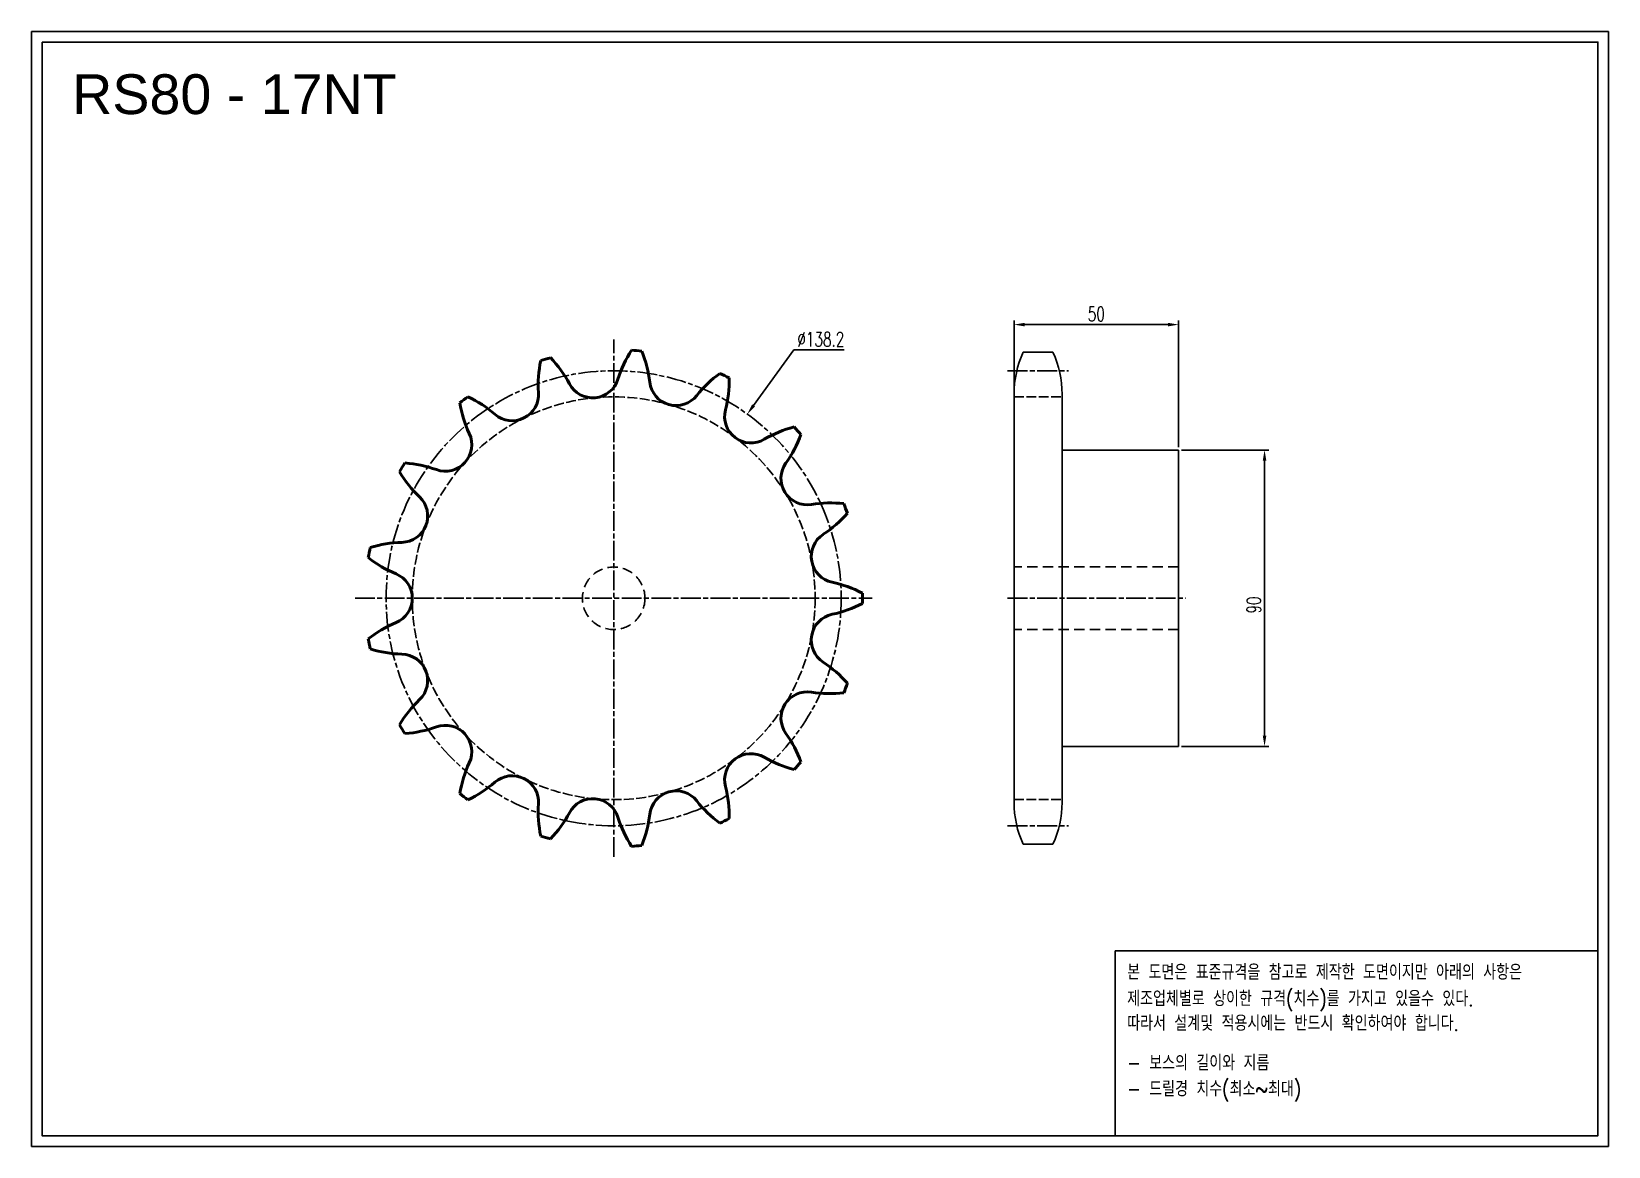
# Model space of a CAD drawing. Header units: millimetres. Extents: x -64654 to -64175, y 15712 to 16051.
import ezdxf

# ---------------------------------------------------------------- set-up
doc = ezdxf.new("R2010")
doc.units = ezdxf.units.MM
for name, pattern in [('AM_ISO02W050', [7.5, 6, -1.5]), ('AM_ISO02W050x2', [3.75, 3, -0.75]), ('AM_ISO08W050', [18, 12, -1.5, 3, -1.5]), ('AM_ISO08W050x2', [9, 6, -0.75, 1.5, -0.75]), ('HIDDEN', [9.525, 6.35, -3.175])]:
    doc.linetypes.add(name, pattern=pattern)
for name, color, linetype, lineweight in [('AM_0N', 7, 'Continuous', 50), ('AM_3N', 6, 'AM_ISO02W050', 25), ('AM_7', 4, 'AM_ISO08W050', 25), ('AM_7N', 4, 'AM_ISO08W050', 25)]:
    doc.layers.add(name, color=color, linetype=linetype, lineweight=lineweight)
doc.layers.add('HL', color=2, linetype='HIDDEN')
doc.layers.add('S-DIM', color=7, linetype='Continuous')
doc.styles.add('HAN', font='ROMANS.shx', dxfattribs={"width": 0.7, "bigfont": 'whgtxt.shx'})
doc.styles.add('HSG', font='SIMPLEX.shx', dxfattribs={"width": 0.7, "bigfont": 'HSG.shx'})
doc.styles.get("Standard").update_dxf_attribs({"font": 'arial.ttf'})
doc.dimstyles.new('APP8', dxfattribs={"dimscale": 1.8, "dimtxt": 2.4, "dimasz": 1.8, "dimexe": 0.7, "dimexo": 0.5, "dimgap": 0.6, "dimtad": 1, "dimtoh": 1, "dimdec": 1, "dimrnd": 0.01, "dimzin": 9, "dimdsep": 46, "dimtxsty": 'HSG', "dimcen": 0, "dimclrd": 1, "dimclre": 1, "dimclrt": 256, "dimazin": 2, "dimtp": 1, "dimtm": 1, "dimtfac": 0.5, "dimtdec": 1, "dimtofl": 0, "dimtmove": 0, "dimatfit": 3, "dimfxl": 0, "dimtvp": 1, "dimtolj": 2, "dimlwd": -1, "dimlwe": -1, "dimarcsym": 0})

# ---------------------------------------------------------------- blocks, each defined once
blk = doc.blocks.new('*D1')
at = {"layer": 'Defpoints', "color": 0, "transparency": 16777216}
for p in [(-64305.54, 15923.59), (-64305.54, 15833.59), (-64279.44, 15833.59)]:
    blk.add_point(p, dxfattribs=at)
at = {"layer": 'S-DIM', "color": 1, "transparency": 16777216}
for p, q in [((-64304.64, 15923.59), (-64278.18, 15923.59)), ((-64279.44, 15920.35), (-64279.44, 15836.83)), ((-64304.64, 15833.59), (-64278.18, 15833.59))]:
    blk.add_line(p, q, dxfattribs=at)
for points in [[(-64279.98, 15920.35), (-64278.9, 15920.35), (-64279.44, 15923.59)], [(-64279.98, 15836.83), (-64278.9, 15836.83), (-64279.44, 15833.59)]]:
    blk.add_solid(points, dxfattribs=at)
at = {"layer": 'S-DIM', "transparency": 16777216, "insert": (-64282.68, 15876.55), "char_height": 4.32, "attachment_point": 5, "rotation": 90, "style": 'HSG'}
blk.add_mtext('\\A2;90', dxfattribs=at)
blk = doc.blocks.new('*D2')
at = {"layer": 'Defpoints', "color": 0, "transparency": 16777216}
for p in [(-64305.54, 15961.72), (-64355.54, 15927.72), (-64305.54, 15923.59)]:
    blk.add_point(p, dxfattribs=at)
at = {"layer": 'S-DIM', "color": 1, "transparency": 16777216}
for p, q in [((-64355.54, 15928.62), (-64355.54, 15962.98)), ((-64352.3, 15961.72), (-64308.78, 15961.72)), ((-64305.54, 15924.49), (-64305.54, 15962.98))]:
    blk.add_line(p, q, dxfattribs=at)
for points in [[(-64352.3, 15962.26), (-64352.3, 15961.18), (-64355.54, 15961.72)], [(-64308.78, 15962.26), (-64308.78, 15961.18), (-64305.54, 15961.72)]]:
    blk.add_solid(points, dxfattribs=at)
at = {"layer": 'S-DIM', "transparency": 16777216, "insert": (-64330.54, 15964.96), "char_height": 4.32, "attachment_point": 5, "style": 'HSG'}
blk.add_mtext('\\A2;50', dxfattribs=at)
blk = doc.blocks.new('*D3')
at = {"layer": 'Defpoints', "color": 0, "transparency": 16777216}
for p in [(-64436.56, 15934.54), (-64517.71, 15822.64)]:
    blk.add_point(p, dxfattribs=at)
at = {"layer": 'S-DIM', "color": 1, "transparency": 16777216}
for p, q in [((-64422.43, 15954.03), (-64434.66, 15937.17)), ((-64407.09, 15954.03), (-64422.43, 15954.03))]:
    blk.add_line(p, q, dxfattribs=at)
blk.add_solid([(-64435.1, 15937.48), (-64434.22, 15936.85), (-64436.56, 15934.54)], dxfattribs=at)
at = {"layer": 'S-DIM', "transparency": 16777216, "insert": (-64414.22, 15957.27), "char_height": 4.32, "attachment_point": 5, "style": 'HSG'}
blk.add_mtext('\\A2;∅138.2', dxfattribs=at)
blk = doc.blocks.new('notice1')
at = {"color": 4}
blk.add_lwpolyline([(-22142.12, 1735.9), (-22053.8, 1735.9), (-22053.8, 1702.07), (-22142.12, 1702.07)], close=True, dxfattribs=at)
at = {"color": 4, "style": 'HAN', "width": 0.8}
for s, p in [('본 도면은 표준규격을 참고로 제작한 도면이지만 아래의 사항은', (-22139.9, 1730.62)), ('제조업체별로 상이한 규격(치수)를 가지고 있을수 있다.', (-22139.9, 1725.78)), ('따라서 설계및 적용시에는 반드시 확인하여야 합니다.', (-22139.9, 1721.28)), ('- 보스의 길이와 지름', (-22139.9, 1714.03)), ('- 드릴경 치수(최소~최대)', (-22139.9, 1709.27))]:
    blk.add_text(s, height=2.7949, dxfattribs=at).set_placement(p)

msp = doc.modelspace()

# ---------------------------------------------------------------- linework, layer by layer
for p, q in [((-64352.74, 15953.31), (-64343.74, 15953.31)), ((-64355.54, 15940.61), (-64355.54, 15816.57)), ((-64340.94, 15940.61), (-64340.94, 15816.57)), ((-64340.94, 15923.59), (-64305.54, 15923.59)), ((-64305.54, 15923.59), (-64305.54, 15833.59)), ((-64305.54, 15833.59), (-64340.94, 15833.59)), ((-64352.74, 15803.87), (-64343.74, 15803.87))]:
    msp.add_line(p, q)
for points in [[(-64653.98, 16050.75), (-64174.97, 16050.75), (-64174.97, 15712.06), (-64653.98, 15712.06)], [(-64650.75, 16047.52), (-64178.2, 16047.52), (-64178.2, 15715.29), (-64650.75, 15715.29)]]:
    msp.add_lwpolyline(points, close=True)
for centre, start, end in [((-64325.34, 15940.61), 155.132, 180), ((-64371.14, 15940.61), 0, 24.868), ((-64325.34, 15816.57), 180, 204.868), ((-64371.14, 15816.57), 335.132, 0)]:
    msp.add_arc(centre, 30.2, start, end)
at = {"layer": 'AM_0N'}
for centre, radius, start, end in [((-64463.85, 15943.48), 36.21, 168.2982, 183.8235), ((-64477.14, 15878.59), 75.56, 104.7027, 107.062), ((-64522.59, 15926.77), 36.21, 27.9412, 43.4665), ((-64441.31, 15934.3), 36.21, 147.1217, 162.6471), ((-64477.14, 15878.59), 75.56, 83.5262, 85.8855), ((-64502.12, 15939.93), 36.21, 6.7647, 22.29), ((-64423.6, 15917.6), 36.21, 125.9453, 141.4706), ((-64477.14, 15878.59), 75.56, 62.3498, 64.7091), ((-64483.52, 15947.49), 8.02, 207.9412, 342.6471), ((-64458.2, 15945.14), 8.02, 186.7647, 321.4706), ((-64478.27, 15944.82), 36.21, 345.5882, 1.1136), ((-64477.14, 15878.59), 75.56, 125.8792, 128.2385), ((-64488.19, 15943.9), 36.21, 189.4747, 205), ((-64536.93, 15907.09), 36.21, 49.1176, 64.643), ((-64507.98, 15940.53), 8.02, 229.1176, 3.8235), ((-64435.44, 15933.81), 8.02, 165.5882, 300.2941), ((-64528.27, 15925.21), 8.02, 250.2941, 25), ((-64413.13, 15895.62), 36.21, 104.7688, 120.2941), ((-64454.27, 15940.75), 36.21, 324.4118, 339.9371), ((-64477.14, 15878.59), 75.56, 41.1733, 43.5326), ((-64477.14, 15878.59), 75.56, 147.0556, 149.415), ((-64543.18, 15883.57), 36.21, 70.2941, 85.8194), ((-64418.31, 15915.02), 8.02, 144.4118, 279.1176), ((-64511.04, 15935.49), 36.21, 210.6511, 226.1765), ((-64541.66, 15903.59), 8.02, 271.4706, 46.1765), ((-64411.3, 15871.35), 36.21, 83.5923, 99.1176), ((-64433.36, 15928.3), 36.21, 303.2353, 318.7606), ((-64477.14, 15878.59), 75.56, 19.9968, 22.3561), ((-64477.14, 15878.59), 75.56, 168.2321, 170.5914), ((-64540.52, 15859.38), 36.21, 91.4706, 106.9959), ((-64409.12, 15891.3), 8.02, 123.2353, 257.9412), ((-64529.3, 15919.41), 36.21, 231.8276, 247.3529), ((-64546.33, 15878.59), 8.02, 292.6471, 67.3529), ((-64418.36, 15848.05), 36.21, 62.4158, 77.9412), ((-64477.14, 15878.59), 75.56, 358.8203, 1.1797), ((-64418.36, 15909.13), 36.21, 282.0588, 297.5842), ((-64529.3, 15837.77), 36.21, 112.6471, 128.1724), ((-64409.12, 15865.88), 8.02, 102.0588, 236.7647), ((-64477.14, 15878.59), 75.56, 189.4086, 191.7679), ((-64540.52, 15897.81), 36.21, 253.0041, 268.5294), ((-64541.66, 15853.59), 8.02, 313.8235, 88.5294), ((-64433.36, 15828.88), 36.21, 41.2394, 56.7647), ((-64418.31, 15842.16), 8.02, 80.8824, 215.5882), ((-64477.14, 15878.59), 75.56, 337.6439, 340.0032), ((-64511.04, 15821.69), 36.21, 133.8235, 149.3489), ((-64411.3, 15885.83), 36.21, 260.8824, 276.4077), ((-64477.14, 15878.59), 75.56, 210.585, 212.9444), ((-64543.18, 15873.61), 36.21, 274.1806, 289.7059), ((-64528.27, 15831.97), 8.02, 335, 109.7059), ((-64454.27, 15816.43), 36.21, 20.0629, 35.5882), ((-64435.44, 15823.37), 8.02, 59.7059, 194.4118), ((-64488.19, 15813.28), 36.21, 155, 170.5253), ((-64413.13, 15861.56), 36.21, 239.7059, 255.2312), ((-64477.14, 15878.59), 75.56, 316.4674, 318.8267), ((-64536.93, 15850.09), 36.21, 295.357, 310.8824), ((-64507.98, 15816.65), 8.02, 356.1765, 130.8824), ((-64477.14, 15878.59), 75.56, 231.7615, 234.1208), ((-64483.52, 15809.69), 8.02, 17.3529, 152.0588), ((-64458.2, 15812.04), 8.02, 38.5294, 173.2353), ((-64423.6, 15839.59), 36.21, 218.5294, 234.0547), ((-64478.27, 15812.36), 36.21, 358.8864, 14.4118), ((-64463.85, 15813.7), 36.21, 176.1765, 191.7018), ((-64522.59, 15830.41), 36.21, 316.5335, 332.0588), ((-64441.31, 15822.88), 36.21, 197.3529, 212.8783), ((-64502.12, 15817.25), 36.21, 337.71, 353.2353), ((-64477.14, 15878.59), 75.56, 295.2909, 297.6502), ((-64477.14, 15878.59), 75.56, 252.938, 255.2973), ((-64477.14, 15878.59), 75.56, 274.1145, 276.4738)]:
    msp.add_arc(centre, radius, start, end, dxfattribs=at)
at = {"layer": 'AM_3N', "linetype": 'AM_ISO02W050x2'}
for p, q in [((-64355.54, 15939.77), (-64340.94, 15939.77)), ((-64355.54, 15817.41), (-64340.94, 15817.41))]:
    msp.add_line(p, q, dxfattribs=at)
msp.add_circle((-64477.14, 15878.59), 61.18, dxfattribs=at)
at = {"layer": 'AM_7', "linetype": 'AM_ISO08W050x2'}
for p, q in [((-64357.48, 15947.71), (-64338.99, 15947.71)), ((-64357.48, 15878.59), (-64338.99, 15878.59)), ((-64357.48, 15878.59), (-64303.32, 15878.59)), ((-64357.48, 15809.47), (-64338.99, 15809.47))]:
    msp.add_line(p, q, dxfattribs=at)
msp.add_circle((-64477.14, 15878.59), 69.12, dxfattribs=at)
at = {"layer": 'AM_7N', "linetype": 'AM_ISO08W050x2'}
for p, q in [((-64477.14, 15800.03), (-64477.14, 15957.15)), ((-64555.7, 15878.59), (-64398.58, 15878.59))]:
    msp.add_line(p, q, dxfattribs=at)
at = {"layer": 'HL', "linetype": 'HIDDEN', "ltscale": 0.5}
for p, q in [((-64305.54, 15888.09), (-64355.54, 15888.09)), ((-64305.54, 15869.09), (-64355.54, 15869.09))]:
    msp.add_line(p, q, dxfattribs=at)
msp.add_circle((-64477.14, 15878.59), 9.5, dxfattribs=at)

# ---------------------------------------------------------------- block references
at = {"xscale": 1.66053888, "yscale": 1.66053888, "zscale": 1.66053888}
msp.add_blockref('notice1', (-27557.01, 12888.94), dxfattribs=at)

# ---------------------------------------------------------------- texts
msp.add_text('RS80 - 17NT', height=12.096).set_placement((-64641.64, 16025.67))

# ---------------------------------------------------------------- dimensions: what is measured, and where the dimension line sits
at = {"layer": 'S-DIM'}
dim = msp.add_linear_dim(base=(-64305.54, 15961.72), p1=(-64355.54, 15927.72), p2=(-64305.54, 15923.59), dimstyle='APP8', dxfattribs=at)
dim.commit()
dim.dimension.update_dxf_attribs({"geometry": '*D2', "text_midpoint": (-64330.54, 15964.96)})
dim = msp.add_diameter_dim_2p(p1=(-64517.71, 15822.64), p2=(-64436.56, 15934.54), dimstyle='APP8', dxfattribs=at)
dim.commit()
dim.dimension.update_dxf_attribs({"geometry": '*D3', "text_midpoint": (-64414.22, 15954.03), "dimtype": 131})
dim = msp.add_linear_dim(base=(-64279.44, 15833.59), p1=(-64305.54, 15923.59), p2=(-64305.54, 15833.59), angle=90, dimstyle='APP8', dxfattribs=at)
dim.commit()
dim.dimension.update_dxf_attribs({"geometry": '*D1', "text_midpoint": (-64279.44, 15876.55), "dimtype": 128})

doc.saveas('drawing.dxf')
